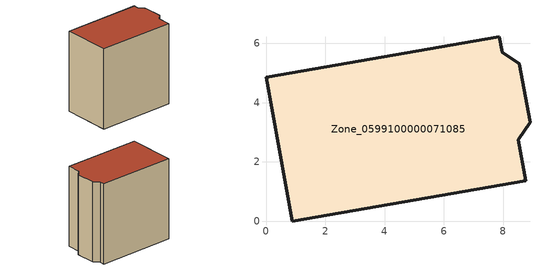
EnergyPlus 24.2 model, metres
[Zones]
Zone_0599100000071085
 floor ground (C_G): 0,4.85 7.88,6.22 7.98,5.7 8.55,5.31 8.91,3.34 8.51,2.75 8.76,1.37 0.88,0 z0
 wall outside (C_F): 0.88,0 8.76,1.37 8.51,2.75 8.91,3.34 8.55,5.31 7.98,5.7 7.88,6.22 0,4.85 0.88,0 z0:8.33
 roof outside (C_R): 7.88,6.22 0,4.85 0.88,0 8.76,1.37 8.51,2.75 8.91,3.34 8.55,5.31 7.98,5.7 z8.33
[BUILDING]
Pand.0599100000071085: North Axis=0; Terrain=City; Loads Convergence Tolerance Value=0.04; Temperature Convergence Tolerance Value=0.4; Solar Distribution=FullExterior; Maximum Number of Warmup Days=25; Minimum Number of Warmup Days=1
[Site:Location]
Rotterdam.The.Hague.AP_ZH_NLD Design_Conditions: Latitude=51.96; Longitude=4.45; Time Zone=1; Elevation=-4.5
[SITE:GROUNDTEMPERATURE:BUILDINGSURFACE]
18, 18, 18, 18, 18, 18, 18, 18, 18, 18, 18, 18
[MATERIAL] Thermal Absorptance=0.9; Solar Absorptance=0.7; Visible Absorptance=0.7
Name | Roughness | Thickness | Conductivity | Density | Specific Heat
G.TI.1946 | MediumSmooth | 0.15 | 1 | 540 | 1210
F.TI.1946 | Rough | 0.3 | 0.857143 | 1920 | 840
R.TI.1946 | MediumRough | 0.2 | 0.1 | 1500 | 1000
[CONSTRUCTION]
C_G: G.TI.1946
C_F: F.TI.1946
C_R: R.TI.1946
[ZONE]
Zone_0599100000071085: Type=1; Multiplier=1; Ceiling Height=Autocalculate; Volume=Autocalculate; Floor Area=autocalculate; Part of Total Floor Area=Yes
[ZONEINFILTRATION:DESIGNFLOWRATE]
Infil_Zone_0599100000071085: Zone or ZoneList or Space or SpaceList=Zone_0599100000071085; Schedule=AlwaysOn; Design Flow Rate Calculation Method=Flow/Area; Flow Rate per Floor Area=0.003; Constant Term Coefficient=1; Temperature Term Coefficient=0; Velocity Term Coefficient=0; Velocity Squared Term Coefficient=0
[HVACTEMPLATE:ZONE:IDEALLOADSAIRSYSTEM]
Zone_0599100000071085: Maximum Heating Supply Air Temperature=50; Minimum Cooling Supply Air Temperature=13; Maximum Heating Supply Air Humidity Ratio=0.0156; Minimum Cooling Supply Air Humidity Ratio=0.0077; Heating Limit=NoLimit; Cooling Limit=NoLimit; Dehumidification Control Type=ConstantSensibleHeatRatio; Cooling Sensible Heat Ratio=0.7; Dehumidification Setpoint=60; Humidification Control Type=None; Humidification Setpoint=30; Outdoor Air Method=None; Outdoor Air Flow Rate per Person=0.00944; Outdoor Air Flow Rate per Zone Floor Area=0; Outdoor Air Flow Rate per Zone=0; Demand Controlled Ventilation Type=None; Outdoor Air Economizer Type=NoEconomizer; Heat Recovery Type=None; Sensible Heat Recovery Effectiveness=0.7; Latent Heat Recovery Effectiveness=0.65
[ZONECONTROL:THERMOSTAT]
ThermostatControl_Zone_0599100000071085: Zone or ZoneList=Zone_0599100000071085; Control Type Schedule=DualSetpointControlType; Control 1=Thermostat_Zone_0599100000071085; Temperature Difference Between Cutout And Setpoint=0
[THERMOSTATSETPOINT:DUALSETPOINT]
Thermostat_Zone_0599100000071085: Heating Setpoint Temperature Schedule=HeatingSetpoint_Zone_0599100000071085; Cooling Setpoint Temperature Schedule=CoolingSetpoint_Zone_0599100000071085
[SCHEDULE:COMPACT]
HeatingSetpoint_Zone_0599100000071085: Through: 12/31, For: AllDays, Until: 24:00, 21
CoolingSetpoint_Zone_0599100000071085: Through: 12/31, For: AllDays, Until: 24:00, 24
DualSetpointControlType: Through: 12/31, For: AllDays, Until: 24:00, 4
AlwaysOn: Through: 12/31, For: AllDays, Until: 24:00, 1
